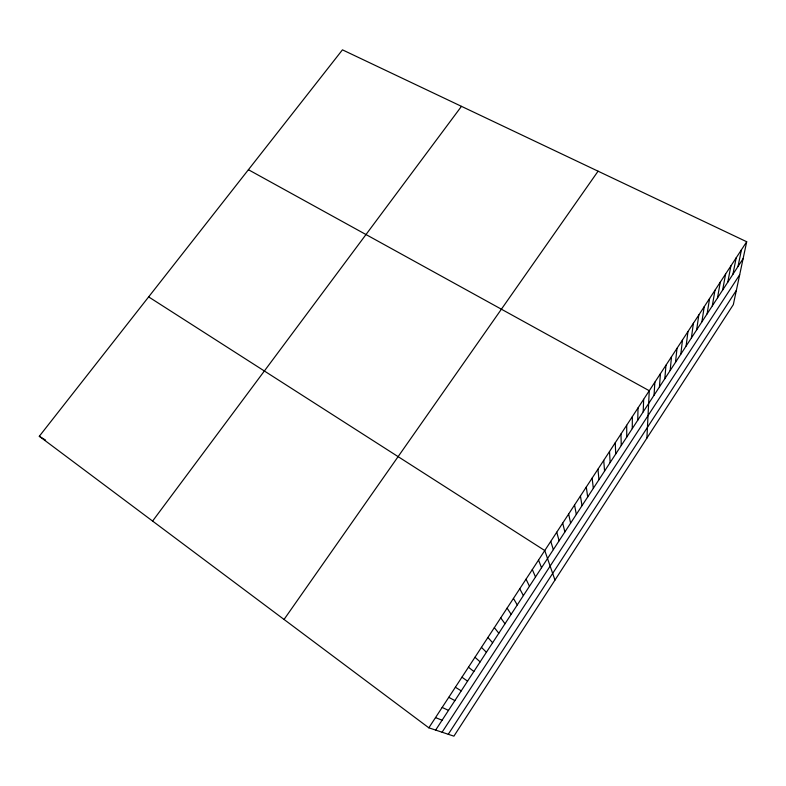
<?xml version="1.0" encoding="UTF-8"?>
<svg xmlns="http://www.w3.org/2000/svg" width="786" height="786" viewBox="0 0 786 786"><rect width="100%" height="100%" fill="white"/><g stroke="black" fill="none" stroke-linecap="round" stroke-linejoin="round"><path stroke-width="1.18" d="M632.258 428.616L632.366 416.59M637.741 420.215L638.026 407.934M643.194 411.854L643.655 399.317M646.907 438.087L649.275 390.73L248.415 169.717M654.05 395.211L654.866 382.183M659.444 386.938L660.437 373.664M664.818 378.695L665.978 365.185M670.173 370.481L671.509 356.726M675.508 362.307L677.011 348.306M680.823 354.152L682.494 339.925M686.119 346.036L687.956 331.574M691.395 337.941L693.399 323.252M696.651 329.884L698.823 314.96M701.888 321.857L704.227 306.697M707.115 313.85L709.601 298.474M712.312 305.882L714.965 290.28M717.49 297.943L720.3 282.115M722.648 290.034L725.625 273.98M727.787 282.145L730.921 265.874M732.916 274.294L736.197 257.798M738.015 266.464L741.463 249.761M746.7 241.744L733.328 304.634L453.905 736.158L428.832 727.816L39.3 436.279L342.45 49.842L746.7 241.744L428.832 727.816M448.275 734.281L736.364 290.358M435.65 730.086L743.104 258.673M442.076 732.218L739.675 274.766M284.051 619.456L598.077 171.191M152.592 521.069L461.47 106.346M435.513 717.608L442.086 720.212M442.164 707.439L448.492 710.387M448.777 697.32L454.878 700.601M39.3 436.279L45.598 440.101M455.369 687.239L461.235 690.855M148.642 296.892L544.767 550.544L554.975 580.068M461.932 677.208L467.562 681.148M468.466 667.216L473.86 671.49M474.97 657.263L480.138 661.861M481.454 647.359L486.396 652.272M487.91 637.485L492.616 642.732M494.325 627.67L498.815 633.221M500.731 617.884L504.995 623.75M507.098 608.138L511.146 614.318M513.445 598.441L517.267 604.925M519.752 588.783L523.368 595.572M526.05 579.164L529.45 586.258M532.309 569.585L535.502 576.983M538.548 560.045L541.525 567.738M550.77 541.367L553.334 549.64M556.743 532.22L559.111 540.778M562.707 523.112L564.869 531.945M568.642 514.034L570.607 523.152M574.546 504.995L576.315 514.398M580.432 495.995L582.013 505.663M586.297 487.035L587.682 496.978M592.133 478.104L593.332 488.312M597.95 469.213L598.952 479.686M603.736 460.36L604.562 471.099M609.514 451.537L610.142 462.532M615.261 442.744L615.703 454.003M620.979 433.99L621.245 445.515M626.688 425.275L626.766 437.045"/></g></svg>
